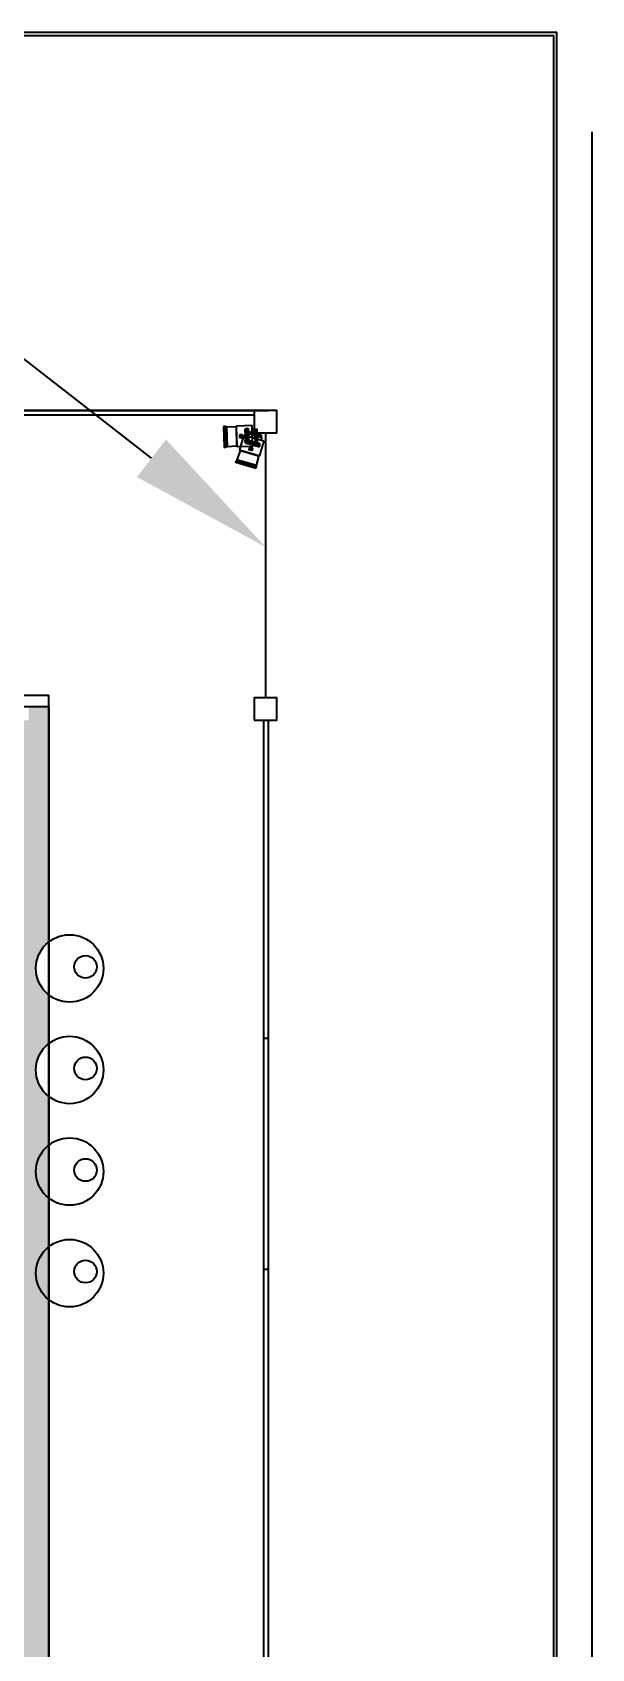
# Model space of a CAD drawing. Header units: millimetres. Extents: x -283029 to -254660, y -24907 to 10674.
# Drawn here: x -278248 to -277551, y -18551 to -16536 of the extents above; entities that cross this region are included whole.
import ezdxf
from ezdxf import colors
from ezdxf.entities.mleader import LeaderData, LeaderLine
from ezdxf.math import Vec2, Vec3

# ---------------------------------------------------------------- set-up
doc = ezdxf.new("R2010")
doc.units = ezdxf.units.MM
doc.header["$LTSCALE"] = 100
doc.layers.add('A-FLOOR', color=7, linetype='Continuous')

# ---------------------------------------------------------------- blocks, each defined once
blk = doc.blocks.new('ccyv')
at = {"color": 6}
for p, q in [((-151.8, 392.6), (-185.2, 392)), ((-140.2, 392), (-185.2, 391.2)), ((-140.2, 391.2), (-185.2, 390.4)), ((-140.2, 390.3), (-185.2, 389.5)), ((-140.2, 389.5), (-185.2, 388.7)), ((-140.2, 388.7), (-185.2, 387.9)), ((-140.2, 387.8), (-185.2, 387)), ((-166.6, 339), (-167.6, 339.5)), ((-166.6, 332.5), (-167.6, 332)), ((-166.2, 339.4), (-166.7, 340.5)), ((-166.2, 332), (-166.7, 331)), ((-159.2, 339.4), (-158.6, 340.5)), ((-159.2, 332), (-158.6, 331)), ((-158.7, 339), (-157.7, 339.5)), ((-158.7, 332.5), (-157.7, 332))]:
    blk.add_line(p, q, dxfattribs=at)
for points in [[(-198.9, 376.1), (-198.9, 322.5, 0.414214), (-196.6, 320.2), (-128.8, 320.2, 0.414214), (-126.5, 322.5), (-126.5, 376.1)], [(-162.7, 362.3), (-139.2, 362.3, -0.223517), (-136.4, 361, -0.360044), (-136.4, 352.7, -0.223517), (-139.2, 351.4), (-162.7, 351.4), (-186.2, 351.4, -0.223517), (-188.9, 352.7, -0.360044), (-188.9, 361, -0.223517), (-186.2, 362.3)], [(-162.7, 352.6), (-186.2, 352.6, -0.223517), (-187.9, 353.5, -0.360044), (-187.9, 360.2, -0.223517), (-186.2, 361), (-162.7, 361), (-139.2, 361, -0.223517), (-137.4, 360.2, -0.360044), (-137.4, 353.5, -0.223517), (-139.2, 352.6)], [(-198.7, 285.3), (-197, 318.4, -0.39915), (-196.1, 319.3), (-129.2, 319.3, -0.39915), (-128.3, 318.4), (-126.6, 285.3)], [(-167.6, 335.7), (-167.6, 332, 0.414214), (-166.7, 331), (-158.6, 331, 0.414214), (-157.7, 332), (-157.7, 335.7), (-157.7, 339.5, 0.414214), (-158.6, 340.5), (-166.7, 340.5, 0.414214), (-167.6, 339.5)], [(-166.6, 335.7), (-166.6, 339, -0.414214), (-166.2, 339.4), (-159.2, 339.4, -0.414214), (-158.7, 339), (-158.7, 335.7), (-158.7, 332.5, -0.414214), (-159.2, 332), (-166.2, 332, -0.414214), (-166.6, 332.5)]]:
    blk.add_lwpolyline(points, format="xyb", close=True, dxfattribs=at)
for points in [[(-188.8, 358.8), (-166.6, 358.8), (-166.6, 354.9), (-188.8, 354.9)], [(-136.5, 358.8), (-158.5, 358.8), (-158.5, 354.9), (-136.5, 354.9)]]:
    blk.add_lwpolyline(points, dxfattribs=at)
for points in [[(-188.4, 376.1), (-188.4, 384.8), (-136.9, 384.8), (-136.9, 376.1)], [(-185.6, 387), (-185.6, 392.6), (-139.8, 392.6), (-139.8, 387)], [(-140.7, 384.8), (-140.7, 387), (-184.6, 387), (-184.6, 384.8)], [(-173.5, 392.6), (-172.8, 393.5), (-152.7, 393.5), (-151.8, 392.6)], [(-195.3, 320.2), (-195.8, 319.3), (-129.5, 319.3), (-130, 320.2)], [(-199.1, 285.3), (-126.2, 285.3), (-126, 281.7), (-199.3, 281.7)], [(-126, 280.5), (-199.3, 280.5), (-198.1, 281.7), (-127.2, 281.7)], [(-199.3, 275), (-126, 275), (-126, 280.5), (-199.3, 280.5)]]:
    blk.add_lwpolyline(points, close=True, dxfattribs=at)
for centre, radius in [((-162.7, 356.8), 3.29), ((-162.7, 356.8), 1.54), ((-162.7, 335.7), 3.29), ((-162.7, 335.7), 1.54)]:
    blk.add_circle(centre, radius, dxfattribs=at)

msp = doc.modelspace()

# ---------------------------------------------------------------- hatches: boundary and pattern name
at = {"layer": 'A-FLOOR'}
h = msp.add_hatch(dxfattribs=at)
h.set_pattern_fill('AR-B816C', color=2, scale=0.05)
h.set_pattern_definition([(0, (-278245.958, -17419.708), (10.16, 10.16), [19.84375, -0.47625]), (0, (-278256.118, -17419.232), (10.16, 10.16), [19.84375, -0.47625]), (90, (-278245.958, -17419.708), (-10.16, 10.16), [-10.63625, 9.68375]), (90, (-278246.434, -17419.708), (-10.16, 10.16), [-10.63625, 9.68375])])
h.paths.add_polyline_path([(-278227.5, -17376.7), (-278252.5, -17376.7), (-278252.5, -17393.7), (-278263.5, -17393.7), (-278263.5, -21113.7), (-278227.5, -21113.7), (-278227.5, -17862.7, -0.23), (-278243.5, -17829.7, -0.23), (-278227.5, -17796.7), (-278227.5, -17736.1, -0.23), (-278243.5, -17703.1, -0.23), (-278227.5, -17670.1)])

# ---------------------------------------------------------------- linework, layer by layer
for p, q in [((-277550.9, -16660.3), (-277550.9, -24137.7)), ((-278266.5, -17007.7), (-277953.5, -17007.7)), ((-277957.4, -17035.7), (-277957.4, -17365.7)), ((-277971.4, -17365.7), (-277971.4, -17393.7)), ((-277971.4, -17393.7), (-277943.4, -17393.7))]:
    msp.add_line(p, q)
at = {"color": 3}
for p, q in [((-277959.5, -17790.1), (-277953.5, -17790.1)), ((-277959.5, -18078.1), (-277953.5, -18078.1))]:
    msp.add_line(p, q, dxfattribs=at)
for points in [[(-282926.4, -16536.3), (-277594.6, -16536.3), (-277594.6, -24907.5), (-282926.4, -24907.5)], [(-282922.4, -16540.3), (-277598.6, -16540.3), (-277598.6, -24903.5), (-282922.4, -24903.5)]]:
    msp.add_lwpolyline(points, close=True, dxfattribs=at)
for points in [[(-277953.5, -17007.7), (-282513.5, -17007.7)], [(-277971.4, -17013.7), (-282499.5, -17013.7)], [(-278227.5, -21113.7), (-278227.5, -17362.8), (-278348.5, -17362.8)], [(-278263.5, -17614.6), (-278263.5, -17376.7), (-278227.5, -17376.7), (-278227.5, -21113.7), (-278263.5, -21113.7)], [(-282513.5, -17393.7), (-282513.5, -22531.7), (-277953.5, -22531.7), (-277953.5, -18078.1)], [(-282507.5, -17393.7), (-282507.5, -22525.7), (-277959.5, -22525.7), (-277959.5, -18078.1)], [(-277959.5, -18078.1), (-277959.5, -17393.7)], [(-277953.5, -18078.1), (-277953.5, -17393.7)]]:
    msp.add_lwpolyline(points, dxfattribs=at)
for points in [[(-277971.4, -17035.7), (-277943.4, -17035.7), (-277943.4, -17007.7), (-277971.4, -17007.7)], [(-277971.4, -17035.7), (-277943.4, -17035.7), (-277943.4, -17007.7), (-277971.4, -17007.7)], [(-277971.4, -17393.7), (-277943.4, -17393.7), (-277943.4, -17365.7), (-277971.4, -17365.7)], [(-277971.4, -17393.7), (-277943.4, -17393.7), (-277943.4, -17365.7), (-277971.4, -17365.7)]]:
    msp.add_lwpolyline(points, close=True)
for centre in [(-278201.5, -17703.1), (-278201.5, -17829.7), (-278201.5, -17956.4), (-278201.5, -18083)]:
    msp.add_circle(centre, 42)
for centre in [(-278181.7, -17701.1), (-278181.7, -17827.7), (-278181.7, -17954.4), (-278181.7, -18081)]:
    msp.add_circle(centre, 14.1, dxfattribs=at)

# ---------------------------------------------------------------- block references
at = {"color": 3, "zscale": 0.352172715904733}
for p, xscale, yscale, rotation in [((-278104.4, -17100.6), 0.352172715904733, 0.352172715904733, 271.7323588458529), ((-278064.4, -17152.6), -0.3521727159047331, 0.3521727159047331, 343.4279813920907)]:
    msp.add_blockref('ccyv', p, dxfattribs=dict(at, xscale=xscale, yscale=yscale, rotation=rotation))

# ---------------------------------------------------------------- leaders
ml = msp.add_multileader_mtext('Standard')
ml.set_content('', color=256)
ml.set_leader_properties(color=1)
ml.build(insert=Vec2(0, 0))
ml.multileader.update_dxf_attribs({"text_right_attachment_type": 6, "dogleg_length": 0.36, "arrow_head_size": 180})
ctx = ml.context
ctx.base_point, ctx.char_height, ctx.arrow_head_size, ctx.landing_gap_size, ctx.plane_origin = Vec3(-278369, -16846.3), 24, 180, 0.09, Vec3(-277957.4, -17177.7)
ctx.right_attachment, ctx.text_align_type = 6, 2
notes = []
notes.append((ctx, [(0, (1, 1, 0), (-278368.5, -16858.3), (-1, 0), 0.36, [(0, [(-277957.4, -17177.7)], 0, [])])]))
ctx.mtext.insert, ctx.mtext.alignment, ctx.mtext.flow_direction = Vec3(-278368.9, -16834.3), 3, 5
for ctx, leaders in notes:
    for number, flags, end, landing, length, lines in leaders:
        leader = LeaderData()
        leader.index, (leader.has_last_leader_line, leader.has_dogleg_vector, leader.attachment_direction) = number, flags
        leader.last_leader_point, leader.dogleg_vector, leader.dogleg_length = Vec3(end), Vec3(landing), length
        for number, points, colour, breaks in lines:
            line = LeaderLine()
            line.index, line.vertices, line.color, line.breaks = number, Vec3.list(points), colors.encode_raw_color(colour), breaks
            leader.lines.append(line)
        ctx.leaders.append(leader)

doc.saveas('drawing.dxf')
